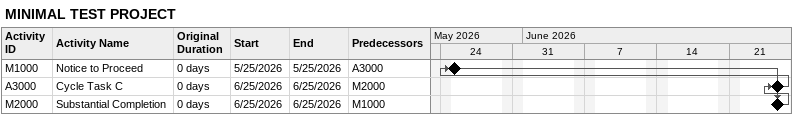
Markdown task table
MINIMAL TEST PROJECT

| ID | Task | Original duration | Start | Finish | Predecessors |
|---|---|---|---|---|---|
| M1000 | Notice to Proceed | 0d | 2026-05-25 | 2026-05-25 | A3000 |
| A3000 | Cycle Task C | 0d | 2026-06-25 | 2026-06-25 | M2000 |
| M2000 | Substantial Completion | 0d | 2026-06-25 | 2026-06-25 | M1000 |
